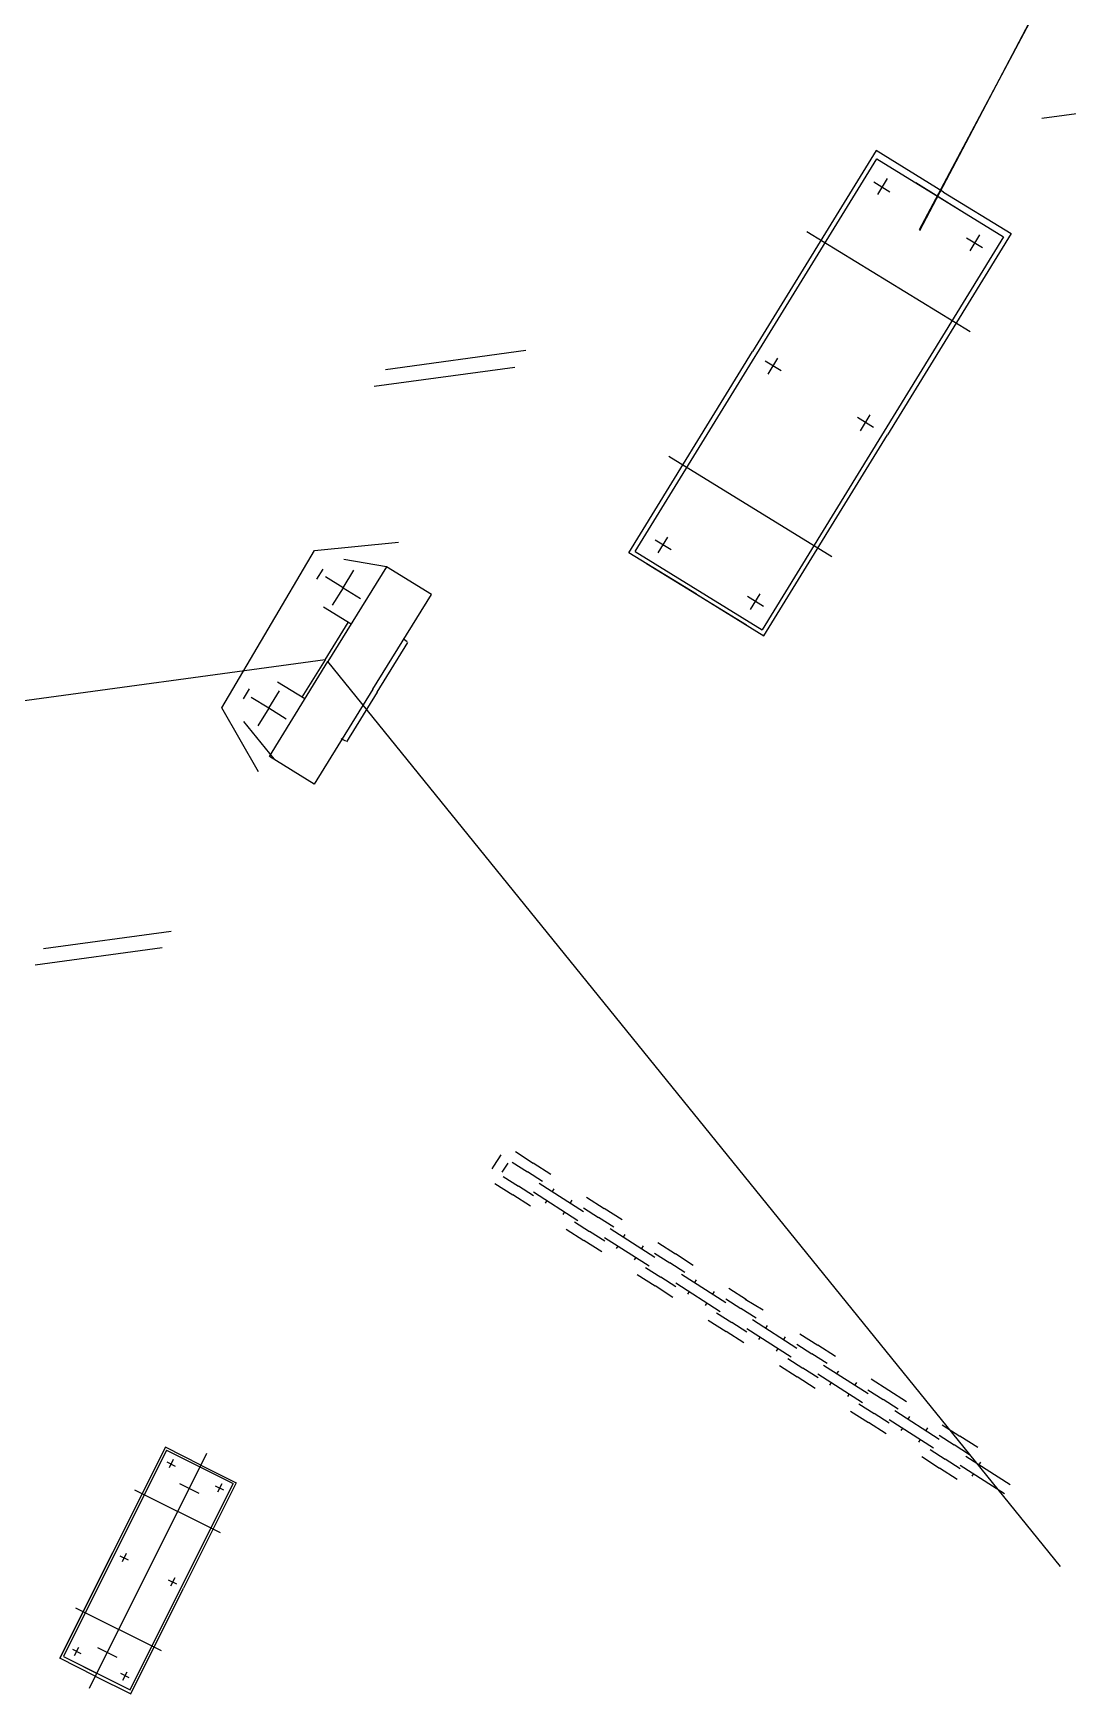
# Model space of a CAD drawing. Header units: metres. Extents: x 267365 to 277461, y 2088854 to 2108025.
# Drawn here: x 272941.45 to 272954.4, y 2094813.88 to 2094834.67 of the extents above; entities that cross this region are included whole.
import ezdxf

# ---------------------------------------------------------------- set-up
doc = ezdxf.new("R2010")
doc.units = ezdxf.units.M
doc.linetypes.add('ACAD_ISO10W100', pattern=[18, 12, -3, 0, -3])
doc.linetypes.add('DASHEDX2', pattern=[38.1, 25.4, -12.7])

msp = doc.modelspace()

# ---------------------------------------------------------------- linework, layer by layer
at = {"color": 30}
for p, q in [((272955.38, 2094837.541), (272952.538, 2094832.206)), ((272955.38, 2094837.541), (272952.538, 2094832.206)), ((272955.38, 2094837.541), (272952.538, 2094832.206)), ((272952.549, 2094832.199), (272955.356, 2094837.542)), ((272952.549, 2094832.199), (272955.356, 2094837.542)), ((272952.549, 2094832.199), (272955.356, 2094837.542)), ((272954.073, 2094833.604), (272958.299, 2094834.178)), ((272954.073, 2094833.604), (272958.299, 2094834.178)), ((272954.073, 2094833.604), (272958.299, 2094834.178)), ((272951.999, 2094833.199), (272950.451, 2094830.681)), ((272951.999, 2094833.199), (272950.451, 2094830.681)), ((272951.999, 2094833.199), (272950.451, 2094830.681)), ((272952.845, 2094832.679), (272951.999, 2094833.199)), ((272952.845, 2094832.679), (272951.999, 2094833.199)), ((272952.845, 2094832.679), (272951.999, 2094833.199)), ((272948.983, 2094828.177), (272952.007, 2094833.097)), ((272948.983, 2094828.177), (272952.007, 2094833.097)), ((272948.983, 2094828.177), (272952.007, 2094833.097)), ((272952.007, 2094833.097), (272953.596, 2094832.12)), ((272952.007, 2094833.097), (272953.596, 2094832.12)), ((272952.007, 2094833.097), (272953.596, 2094832.12)), ((272952.496, 2094832.797), (272953.107, 2094832.421)), ((272952.496, 2094832.797), (272953.107, 2094832.421)), ((272952.496, 2094832.797), (272953.107, 2094832.421)), ((272952.845, 2094832.679), (272953.691, 2094832.159)), ((272952.845, 2094832.679), (272953.691, 2094832.159)), ((272952.845, 2094832.679), (272953.691, 2094832.159)), ((272953.596, 2094832.12), (272950.572, 2094827.2)), ((272953.596, 2094832.12), (272950.572, 2094827.2)), ((272953.596, 2094832.12), (272950.572, 2094827.2)), ((272953.691, 2094832.159), (272952.143, 2094829.641)), ((272953.691, 2094832.159), (272952.143, 2094829.641)), ((272953.691, 2094832.159), (272952.143, 2094829.641)), ((272947.616, 2094830.694), (272945.858, 2094830.455)), ((272947.616, 2094830.694), (272945.858, 2094830.455)), ((272947.616, 2094830.694), (272945.858, 2094830.455)), ((272948.904, 2094828.164), (272950.451, 2094830.681)), ((272948.904, 2094828.164), (272950.451, 2094830.681)), ((272948.904, 2094828.164), (272950.451, 2094830.681)), ((272947.477, 2094830.484), (272945.716, 2094830.245)), ((272947.477, 2094830.484), (272945.716, 2094830.245)), ((272947.477, 2094830.484), (272945.716, 2094830.245)), ((272950.596, 2094827.124), (272952.143, 2094829.641)), ((272950.596, 2094827.124), (272952.143, 2094829.641)), ((272950.596, 2094827.124), (272952.143, 2094829.641)), ((272943.807, 2094826.22), (272944.967, 2094828.19)), ((272943.807, 2094826.22), (272944.967, 2094828.19)), ((272943.807, 2094826.22), (272944.967, 2094828.19)), ((272944.967, 2094828.19), (272946.022, 2094828.295)), ((272944.967, 2094828.19), (272946.022, 2094828.295)), ((272944.967, 2094828.19), (272946.022, 2094828.295)), ((272949.75, 2094827.644), (272948.904, 2094828.164)), ((272949.75, 2094827.644), (272948.904, 2094828.164)), ((272949.75, 2094827.644), (272948.904, 2094828.164)), ((272948.983, 2094828.177), (272950.572, 2094827.2)), ((272948.983, 2094828.177), (272950.572, 2094827.2)), ((272948.983, 2094828.177), (272950.572, 2094827.2)), ((272949.124, 2094828.029), (272950.375, 2094827.26)), ((272949.124, 2094828.029), (272950.375, 2094827.26)), ((272949.124, 2094828.029), (272950.375, 2094827.26)), ((272945.327, 2094827.724), (272945.108, 2094827.86)), ((272945.327, 2094827.724), (272945.108, 2094827.86)), ((272945.327, 2094827.724), (272945.108, 2094827.86)), ((272945.327, 2094827.724), (272945.462, 2094827.944)), ((272945.327, 2094827.724), (272945.462, 2094827.944)), ((272945.327, 2094827.724), (272945.462, 2094827.944)), ((272945.327, 2094827.724), (272945.191, 2094827.505)), ((272945.327, 2094827.724), (272945.191, 2094827.505)), ((272945.327, 2094827.724), (272945.191, 2094827.505)), ((272945.327, 2094827.724), (272945.546, 2094827.589)), ((272945.327, 2094827.724), (272945.546, 2094827.589)), ((272945.327, 2094827.724), (272945.546, 2094827.589)), ((272949.75, 2094827.644), (272950.596, 2094827.124)), ((272949.75, 2094827.644), (272950.596, 2094827.124)), ((272949.75, 2094827.644), (272950.596, 2094827.124)), ((272944.396, 2094826.217), (272944.176, 2094826.352)), ((272944.396, 2094826.217), (272944.176, 2094826.352)), ((272944.396, 2094826.217), (272944.176, 2094826.352)), ((272944.396, 2094826.217), (272944.531, 2094826.436)), ((272944.396, 2094826.217), (272944.531, 2094826.436)), ((272944.396, 2094826.217), (272944.531, 2094826.436)), ((272944.268, 2094825.422), (272943.807, 2094826.22)), ((272944.268, 2094825.422), (272943.807, 2094826.22)), ((272944.268, 2094825.422), (272943.807, 2094826.22)), ((272944.396, 2094826.217), (272944.26, 2094825.998)), ((272944.396, 2094826.217), (272944.26, 2094825.998)), ((272944.396, 2094826.217), (272944.26, 2094825.998)), ((272944.615, 2094826.081), (272944.396, 2094826.217)), ((272944.615, 2094826.081), (272944.396, 2094826.217)), ((272944.615, 2094826.081), (272944.396, 2094826.217)), ((272943.174, 2094823.422), (272941.575, 2094823.204)), ((272943.174, 2094823.422), (272941.575, 2094823.204)), ((272943.174, 2094823.422), (272941.575, 2094823.204)), ((272943.061, 2094823.216), (272941.471, 2094822.999)), ((272943.061, 2094823.216), (272941.471, 2094822.999)), ((272943.061, 2094823.216), (272941.471, 2094822.999)), ((272947.209, 2094820.481), (272947.188, 2094820.448)), ((272947.209, 2094820.481), (272947.188, 2094820.448)), ((272947.209, 2094820.481), (272947.188, 2094820.448)), ((272947.301, 2094820.625), (272947.209, 2094820.481)), ((272947.301, 2094820.625), (272947.209, 2094820.481)), ((272947.301, 2094820.625), (272947.209, 2094820.481)), ((272947.301, 2094820.625), (272947.28, 2094820.592)), ((272947.301, 2094820.625), (272947.28, 2094820.592)), ((272947.301, 2094820.625), (272947.28, 2094820.592)), ((272947.32, 2094820.409), (272947.392, 2094820.521)), ((272947.32, 2094820.409), (272947.392, 2094820.521)), ((272947.32, 2094820.409), (272947.392, 2094820.521)), ((272947.445, 2094820.532), (272947.635, 2094820.411)), ((272947.445, 2094820.532), (272947.635, 2094820.411)), ((272947.445, 2094820.532), (272947.635, 2094820.411)), ((272947.484, 2094820.665), (272947.706, 2094820.522)), ((272947.484, 2094820.665), (272947.706, 2094820.522)), ((272947.484, 2094820.665), (272947.706, 2094820.522)), ((272947.929, 2094820.38), (272947.706, 2094820.522)), ((272947.929, 2094820.38), (272947.706, 2094820.522)), ((272947.929, 2094820.38), (272947.706, 2094820.522)), ((272947.228, 2094820.265), (272947.451, 2094820.123)), ((272947.228, 2094820.265), (272947.451, 2094820.123)), ((272947.228, 2094820.265), (272947.451, 2094820.123)), ((272947.332, 2094820.355), (272947.522, 2094820.234)), ((272947.332, 2094820.355), (272947.522, 2094820.234)), ((272947.332, 2094820.355), (272947.522, 2094820.234)), ((272947.825, 2094820.29), (272947.635, 2094820.411)), ((272947.825, 2094820.29), (272947.635, 2094820.411)), ((272947.825, 2094820.29), (272947.635, 2094820.411)), ((272947.781, 2094820.271), (272948.338, 2094819.915)), ((272947.781, 2094820.271), (272948.338, 2094819.915)), ((272947.781, 2094820.271), (272948.338, 2094819.915)), ((272947.673, 2094819.98), (272947.451, 2094820.123)), ((272947.673, 2094819.98), (272947.451, 2094820.123)), ((272947.673, 2094819.98), (272947.451, 2094820.123)), ((272947.712, 2094820.113), (272947.522, 2094820.234)), ((272947.712, 2094820.113), (272947.522, 2094820.234)), ((272947.712, 2094820.113), (272947.522, 2094820.234)), ((272947.71, 2094820.16), (272948.266, 2094819.804)), ((272947.71, 2094820.16), (272948.266, 2094819.804)), ((272947.71, 2094820.16), (272948.266, 2094819.804)), ((272947.877, 2094820.053), (272947.856, 2094820.02)), ((272947.877, 2094820.053), (272947.856, 2094820.02)), ((272947.877, 2094820.053), (272947.856, 2094820.02)), ((272947.948, 2094820.164), (272947.969, 2094820.197)), ((272947.948, 2094820.164), (272947.969, 2094820.197)), ((272947.948, 2094820.164), (272947.969, 2094820.197)), ((272948.192, 2094820.055), (272948.171, 2094820.022)), ((272948.192, 2094820.055), (272948.171, 2094820.022)), ((272948.192, 2094820.055), (272948.171, 2094820.022)), ((272948.374, 2094820.095), (272948.597, 2094819.953)), ((272948.374, 2094820.095), (272948.597, 2094819.953)), ((272948.374, 2094820.095), (272948.597, 2094819.953)), ((272948.099, 2094819.911), (272948.078, 2094819.878)), ((272948.099, 2094819.911), (272948.078, 2094819.878)), ((272948.099, 2094819.911), (272948.078, 2094819.878)), ((272948.336, 2094819.963), (272948.526, 2094819.841)), ((272948.336, 2094819.963), (272948.526, 2094819.841)), ((272948.336, 2094819.963), (272948.526, 2094819.841)), ((272948.715, 2094819.72), (272948.526, 2094819.841)), ((272948.715, 2094819.72), (272948.526, 2094819.841)), ((272948.715, 2094819.72), (272948.526, 2094819.841)), ((272948.819, 2094819.81), (272948.597, 2094819.953)), ((272948.819, 2094819.81), (272948.597, 2094819.953)), ((272948.819, 2094819.81), (272948.597, 2094819.953)), ((272948.118, 2094819.695), (272948.341, 2094819.553)), ((272948.118, 2094819.695), (272948.341, 2094819.553)), ((272948.118, 2094819.695), (272948.341, 2094819.553)), ((272948.223, 2094819.786), (272948.412, 2094819.664)), ((272948.223, 2094819.786), (272948.412, 2094819.664)), ((272948.223, 2094819.786), (272948.412, 2094819.664)), ((272948.602, 2094819.543), (272948.412, 2094819.664)), ((272948.602, 2094819.543), (272948.412, 2094819.664)), ((272948.602, 2094819.543), (272948.412, 2094819.664)), ((272948.672, 2094819.701), (272949.228, 2094819.345)), ((272948.672, 2094819.701), (272949.228, 2094819.345)), ((272948.672, 2094819.701), (272949.228, 2094819.345)), ((272948.564, 2094819.41), (272948.341, 2094819.553)), ((272948.564, 2094819.41), (272948.341, 2094819.553)), ((272948.564, 2094819.41), (272948.341, 2094819.553)), ((272948.6, 2094819.59), (272949.157, 2094819.234)), ((272948.6, 2094819.59), (272949.157, 2094819.234)), ((272948.6, 2094819.59), (272949.157, 2094819.234)), ((272948.767, 2094819.483), (272948.746, 2094819.45)), ((272948.767, 2094819.483), (272948.746, 2094819.45)), ((272948.767, 2094819.483), (272948.746, 2094819.45)), ((272948.838, 2094819.595), (272948.86, 2094819.627)), ((272948.838, 2094819.595), (272948.86, 2094819.627)), ((272948.838, 2094819.595), (272948.86, 2094819.627)), ((272949.082, 2094819.485), (272949.061, 2094819.452)), ((272949.082, 2094819.485), (272949.061, 2094819.452)), ((272949.082, 2094819.485), (272949.061, 2094819.452)), ((272949.265, 2094819.525), (272949.487, 2094819.383)), ((272949.265, 2094819.525), (272949.487, 2094819.383)), ((272949.265, 2094819.525), (272949.487, 2094819.383)), ((272948.99, 2094819.341), (272948.969, 2094819.308)), ((272948.99, 2094819.341), (272948.969, 2094819.308)), ((272948.99, 2094819.341), (272948.969, 2094819.308)), ((272949.113, 2094819.216), (272949.303, 2094819.094)), ((272949.113, 2094819.216), (272949.303, 2094819.094)), ((272949.113, 2094819.216), (272949.303, 2094819.094)), ((272949.226, 2094819.393), (272949.416, 2094819.271)), ((272949.226, 2094819.393), (272949.416, 2094819.271)), ((272949.226, 2094819.393), (272949.416, 2094819.271)), ((272949.606, 2094819.15), (272949.416, 2094819.271)), ((272949.606, 2094819.15), (272949.416, 2094819.271)), ((272949.606, 2094819.15), (272949.416, 2094819.271)), ((272949.71, 2094819.24), (272949.487, 2094819.383)), ((272949.71, 2094819.24), (272949.487, 2094819.383)), ((272949.71, 2094819.24), (272949.487, 2094819.383)), ((272949.009, 2094819.125), (272949.232, 2094818.983)), ((272949.009, 2094819.125), (272949.232, 2094818.983)), ((272949.009, 2094819.125), (272949.232, 2094818.983)), ((272949.492, 2094818.973), (272949.303, 2094819.094)), ((272949.492, 2094818.973), (272949.303, 2094819.094)), ((272949.492, 2094818.973), (272949.303, 2094819.094)), ((272949.491, 2094819.02), (272950.047, 2094818.664)), ((272949.491, 2094819.02), (272950.047, 2094818.664)), ((272949.491, 2094819.02), (272950.047, 2094818.664)), ((272949.562, 2094819.132), (272950.119, 2094818.775)), ((272949.562, 2094819.132), (272950.119, 2094818.775)), ((272949.562, 2094819.132), (272950.119, 2094818.775)), ((272949.729, 2094819.025), (272949.75, 2094819.058)), ((272949.729, 2094819.025), (272949.75, 2094819.058)), ((272949.729, 2094819.025), (272949.75, 2094819.058)), ((272949.454, 2094818.84), (272949.232, 2094818.983)), ((272949.454, 2094818.84), (272949.232, 2094818.983)), ((272949.454, 2094818.84), (272949.232, 2094818.983)), ((272949.658, 2094818.913), (272949.637, 2094818.881)), ((272949.658, 2094818.913), (272949.637, 2094818.881)), ((272949.658, 2094818.913), (272949.637, 2094818.881)), ((272949.973, 2094818.915), (272949.952, 2094818.882)), ((272949.973, 2094818.915), (272949.952, 2094818.882)), ((272949.973, 2094818.915), (272949.952, 2094818.882)), ((272950.117, 2094818.823), (272950.307, 2094818.701)), ((272950.117, 2094818.823), (272950.307, 2094818.701)), ((272950.117, 2094818.823), (272950.307, 2094818.701)), ((272950.155, 2094818.955), (272950.378, 2094818.813)), ((272950.155, 2094818.955), (272950.378, 2094818.813)), ((272950.155, 2094818.955), (272950.378, 2094818.813)), ((272950.587, 2094818.679), (272950.36, 2094818.814)), ((272950.587, 2094818.679), (272950.36, 2094818.814)), ((272950.587, 2094818.679), (272950.36, 2094818.814)), ((272949.88, 2094818.771), (272949.859, 2094818.738)), ((272949.88, 2094818.771), (272949.859, 2094818.738)), ((272949.88, 2094818.771), (272949.859, 2094818.738)), ((272950.003, 2094818.646), (272950.193, 2094818.524)), ((272950.003, 2094818.646), (272950.193, 2094818.524)), ((272950.003, 2094818.646), (272950.193, 2094818.524)), ((272950.496, 2094818.58), (272950.307, 2094818.701)), ((272950.496, 2094818.58), (272950.307, 2094818.701)), ((272950.496, 2094818.58), (272950.307, 2094818.701)), ((272949.899, 2094818.556), (272950.122, 2094818.413)), ((272949.899, 2094818.556), (272950.122, 2094818.413)), ((272949.899, 2094818.556), (272950.122, 2094818.413)), ((272950.345, 2094818.271), (272950.122, 2094818.413)), ((272950.345, 2094818.271), (272950.122, 2094818.413)), ((272950.345, 2094818.271), (272950.122, 2094818.413)), ((272950.383, 2094818.403), (272950.193, 2094818.524)), ((272950.383, 2094818.403), (272950.193, 2094818.524)), ((272950.383, 2094818.403), (272950.193, 2094818.524)), ((272950.381, 2094818.45), (272950.938, 2094818.094)), ((272950.381, 2094818.45), (272950.938, 2094818.094)), ((272950.381, 2094818.45), (272950.938, 2094818.094)), ((272950.452, 2094818.562), (272951.009, 2094818.206)), ((272950.452, 2094818.562), (272951.009, 2094818.206)), ((272950.452, 2094818.562), (272951.009, 2094818.206)), ((272950.619, 2094818.455), (272950.64, 2094818.488)), ((272950.619, 2094818.455), (272950.64, 2094818.488)), ((272950.619, 2094818.455), (272950.64, 2094818.488)), ((272951.046, 2094818.385), (272951.268, 2094818.243)), ((272951.046, 2094818.385), (272951.268, 2094818.243)), ((272951.046, 2094818.385), (272951.268, 2094818.243)), ((272950.548, 2094818.344), (272950.527, 2094818.311)), ((272950.548, 2094818.344), (272950.527, 2094818.311)), ((272950.548, 2094818.344), (272950.527, 2094818.311)), ((272950.771, 2094818.201), (272950.75, 2094818.168)), ((272950.771, 2094818.201), (272950.75, 2094818.168)), ((272950.771, 2094818.201), (272950.75, 2094818.168)), ((272950.863, 2094818.345), (272950.842, 2094818.312)), ((272950.863, 2094818.345), (272950.842, 2094818.312)), ((272950.863, 2094818.345), (272950.842, 2094818.312)), ((272951.007, 2094818.253), (272951.197, 2094818.132)), ((272951.007, 2094818.253), (272951.197, 2094818.132)), ((272951.007, 2094818.253), (272951.197, 2094818.132)), ((272951.491, 2094818.1), (272951.268, 2094818.243)), ((272951.491, 2094818.1), (272951.268, 2094818.243)), ((272951.491, 2094818.1), (272951.268, 2094818.243)), ((272950.79, 2094817.986), (272951.012, 2094817.843)), ((272950.79, 2094817.986), (272951.012, 2094817.843)), ((272950.79, 2094817.986), (272951.012, 2094817.843)), ((272950.894, 2094818.076), (272951.084, 2094817.954)), ((272950.894, 2094818.076), (272951.084, 2094817.954)), ((272950.894, 2094818.076), (272951.084, 2094817.954)), ((272951.387, 2094818.01), (272951.197, 2094818.132)), ((272951.387, 2094818.01), (272951.197, 2094818.132)), ((272951.387, 2094818.01), (272951.197, 2094818.132)), ((272951.343, 2094817.992), (272951.899, 2094817.636)), ((272951.343, 2094817.992), (272951.899, 2094817.636)), ((272951.343, 2094817.992), (272951.899, 2094817.636)), ((272951.235, 2094817.701), (272951.012, 2094817.843)), ((272951.235, 2094817.701), (272951.012, 2094817.843)), ((272951.235, 2094817.701), (272951.012, 2094817.843)), ((272951.273, 2094817.833), (272951.084, 2094817.954)), ((272951.273, 2094817.833), (272951.084, 2094817.954)), ((272951.273, 2094817.833), (272951.084, 2094817.954)), ((272951.272, 2094817.881), (272951.828, 2094817.524)), ((272951.272, 2094817.881), (272951.828, 2094817.524)), ((272951.272, 2094817.881), (272951.828, 2094817.524)), ((272951.439, 2094817.774), (272951.418, 2094817.741)), ((272951.439, 2094817.774), (272951.418, 2094817.741)), ((272951.439, 2094817.774), (272951.418, 2094817.741)), ((272951.51, 2094817.885), (272951.531, 2094817.918)), ((272951.51, 2094817.885), (272951.531, 2094817.918)), ((272951.51, 2094817.885), (272951.531, 2094817.918)), ((272951.753, 2094817.775), (272951.732, 2094817.743)), ((272951.753, 2094817.775), (272951.732, 2094817.743)), ((272951.753, 2094817.775), (272951.732, 2094817.743)), ((272952.159, 2094817.673), (272951.936, 2094817.815)), ((272952.159, 2094817.673), (272951.936, 2094817.815)), ((272952.159, 2094817.673), (272951.936, 2094817.815)), ((272951.661, 2094817.631), (272951.64, 2094817.598)), ((272951.661, 2094817.631), (272951.64, 2094817.598)), ((272951.661, 2094817.631), (272951.64, 2094817.598)), ((272951.898, 2094817.683), (272952.087, 2094817.562)), ((272951.898, 2094817.683), (272952.087, 2094817.562)), ((272951.898, 2094817.683), (272952.087, 2094817.562)), ((272952.277, 2094817.44), (272952.087, 2094817.562)), ((272952.277, 2094817.44), (272952.087, 2094817.562)), ((272952.277, 2094817.44), (272952.087, 2094817.562)), ((272952.381, 2094817.531), (272952.159, 2094817.673)), ((272952.381, 2094817.531), (272952.159, 2094817.673)), ((272952.381, 2094817.531), (272952.159, 2094817.673)), ((272951.68, 2094817.416), (272951.903, 2094817.273)), ((272951.68, 2094817.416), (272951.903, 2094817.273)), ((272951.68, 2094817.416), (272951.903, 2094817.273)), ((272951.784, 2094817.506), (272951.974, 2094817.385)), ((272951.784, 2094817.506), (272951.974, 2094817.385)), ((272951.784, 2094817.506), (272951.974, 2094817.385)), ((272952.164, 2094817.263), (272951.974, 2094817.385)), ((272952.164, 2094817.263), (272951.974, 2094817.385)), ((272952.164, 2094817.263), (272951.974, 2094817.385)), ((272952.233, 2094817.422), (272952.79, 2094817.066)), ((272952.233, 2094817.422), (272952.79, 2094817.066)), ((272952.233, 2094817.422), (272952.79, 2094817.066)), ((272952.4, 2094817.315), (272952.421, 2094817.348)), ((272952.4, 2094817.315), (272952.421, 2094817.348)), ((272952.4, 2094817.315), (272952.421, 2094817.348)), ((272952.125, 2094817.131), (272951.903, 2094817.273)), ((272952.125, 2094817.131), (272951.903, 2094817.273)), ((272952.125, 2094817.131), (272951.903, 2094817.273)), ((272952.162, 2094817.311), (272952.719, 2094816.954)), ((272952.162, 2094817.311), (272952.719, 2094816.954)), ((272952.162, 2094817.311), (272952.719, 2094816.954)), ((272952.329, 2094817.204), (272952.308, 2094817.171)), ((272952.329, 2094817.204), (272952.308, 2094817.171)), ((272952.329, 2094817.204), (272952.308, 2094817.171)), ((272952.644, 2094817.206), (272952.623, 2094817.173)), ((272952.644, 2094817.206), (272952.623, 2094817.173)), ((272952.644, 2094817.206), (272952.623, 2094817.173)), ((272952.826, 2094817.246), (272953.049, 2094817.103)), ((272952.826, 2094817.246), (272953.049, 2094817.103)), ((272952.826, 2094817.246), (272953.049, 2094817.103)), ((272943.117, 2094816.927), (272941.826, 2094814.344)), ((272943.117, 2094816.927), (272941.826, 2094814.344)), ((272943.117, 2094816.927), (272941.826, 2094814.344)), ((272943.102, 2094816.964), (272942.441, 2094815.642)), ((272943.102, 2094816.964), (272942.441, 2094815.642)), ((272943.102, 2094816.964), (272942.441, 2094815.642)), ((272943.546, 2094816.741), (272943.102, 2094816.964)), ((272943.546, 2094816.741), (272943.102, 2094816.964)), ((272943.546, 2094816.741), (272943.102, 2094816.964)), ((272943.117, 2094816.927), (272943.951, 2094816.509)), ((272943.117, 2094816.927), (272943.951, 2094816.509)), ((272943.117, 2094816.927), (272943.951, 2094816.509)), ((272952.552, 2094817.061), (272952.531, 2094817.028)), ((272952.552, 2094817.061), (272952.531, 2094817.028)), ((272952.552, 2094817.061), (272952.531, 2094817.028)), ((272952.675, 2094816.936), (272952.865, 2094816.815)), ((272952.675, 2094816.936), (272952.865, 2094816.815)), ((272952.675, 2094816.936), (272952.865, 2094816.815)), ((272952.788, 2094817.113), (272952.978, 2094816.992)), ((272952.788, 2094817.113), (272952.978, 2094816.992)), ((272952.788, 2094817.113), (272952.978, 2094816.992)), ((272953.168, 2094816.87), (272952.978, 2094816.992)), ((272953.168, 2094816.87), (272952.978, 2094816.992)), ((272953.168, 2094816.87), (272952.978, 2094816.992)), ((272953.272, 2094816.961), (272953.049, 2094817.103)), ((272953.272, 2094816.961), (272953.049, 2094817.103)), ((272953.272, 2094816.961), (272953.049, 2094817.103)), ((272943.546, 2094816.741), (272943.99, 2094816.519)), ((272943.546, 2094816.741), (272943.99, 2094816.519)), ((272943.546, 2094816.741), (272943.99, 2094816.519)), ((272952.571, 2094816.846), (272952.793, 2094816.703)), ((272952.571, 2094816.846), (272952.793, 2094816.703)), ((272952.571, 2094816.846), (272952.793, 2094816.703)), ((272953.054, 2094816.693), (272952.865, 2094816.815)), ((272953.054, 2094816.693), (272952.865, 2094816.815)), ((272953.054, 2094816.693), (272952.865, 2094816.815)), ((272953.053, 2094816.741), (272953.609, 2094816.385)), ((272953.053, 2094816.741), (272953.609, 2094816.385)), ((272953.053, 2094816.741), (272953.609, 2094816.385)), ((272953.124, 2094816.852), (272953.68, 2094816.496)), ((272953.124, 2094816.852), (272953.68, 2094816.496)), ((272953.124, 2094816.852), (272953.68, 2094816.496)), ((272953.291, 2094816.745), (272953.312, 2094816.778)), ((272953.291, 2094816.745), (272953.312, 2094816.778)), ((272953.291, 2094816.745), (272953.312, 2094816.778)), ((272943.99, 2094816.519), (272943.329, 2094815.198)), ((272943.99, 2094816.519), (272943.329, 2094815.198)), ((272943.99, 2094816.519), (272943.329, 2094815.198)), ((272953.016, 2094816.561), (272952.793, 2094816.703)), ((272953.016, 2094816.561), (272952.793, 2094816.703)), ((272953.016, 2094816.561), (272952.793, 2094816.703)), ((272953.219, 2094816.634), (272953.198, 2094816.601)), ((272953.219, 2094816.634), (272953.198, 2094816.601)), ((272953.219, 2094816.634), (272953.198, 2094816.601)), ((272942.66, 2094813.927), (272943.951, 2094816.509)), ((272942.66, 2094813.927), (272943.951, 2094816.509)), ((272942.66, 2094813.927), (272943.951, 2094816.509)), ((272943.28, 2094816.508), (272943.52, 2094816.388)), ((272943.28, 2094816.508), (272943.52, 2094816.388)), ((272943.28, 2094816.508), (272943.52, 2094816.388)), ((272941.78, 2094814.321), (272942.441, 2094815.642)), ((272941.78, 2094814.321), (272942.441, 2094815.642)), ((272941.78, 2094814.321), (272942.441, 2094815.642)), ((272942.668, 2094813.877), (272943.329, 2094815.198)), ((272942.668, 2094813.877), (272943.329, 2094815.198)), ((272942.668, 2094813.877), (272943.329, 2094815.198)), ((272942.254, 2094814.455), (272942.494, 2094814.335)), ((272942.254, 2094814.455), (272942.494, 2094814.335)), ((272942.254, 2094814.455), (272942.494, 2094814.335)), ((272942.224, 2094814.099), (272941.78, 2094814.321)), ((272942.224, 2094814.099), (272941.78, 2094814.321)), ((272942.224, 2094814.099), (272941.78, 2094814.321)), ((272941.826, 2094814.344), (272942.66, 2094813.927)), ((272941.826, 2094814.344), (272942.66, 2094813.927)), ((272941.826, 2094814.344), (272942.66, 2094813.927)), ((272942.082, 2094814.216), (272942.403, 2094814.055)), ((272942.082, 2094814.216), (272942.403, 2094814.055)), ((272942.082, 2094814.216), (272942.403, 2094814.055)), ((272942.224, 2094814.099), (272942.668, 2094813.877)), ((272942.224, 2094814.099), (272942.668, 2094813.877)), ((272942.224, 2094814.099), (272942.668, 2094813.877))]:
    msp.add_line(p, q, dxfattribs=at)
at = {"color": 30, "linetype": 'DASHEDX2'}
for p, q in [((272951.973, 2094832.806), (272952.173, 2094832.684)), ((272951.973, 2094832.806), (272952.173, 2094832.684)), ((272951.973, 2094832.806), (272952.173, 2094832.684)), ((272952.136, 2094832.848), (272952.015, 2094832.649)), ((272952.136, 2094832.848), (272952.015, 2094832.649)), ((272952.136, 2094832.848), (272952.015, 2094832.649)), ((272953.295, 2094832.144), (272953.174, 2094831.944)), ((272953.295, 2094832.144), (272953.174, 2094831.944)), ((272953.295, 2094832.144), (272953.174, 2094831.944)), ((272953.332, 2094831.98), (272953.132, 2094832.102)), ((272953.332, 2094831.98), (272953.132, 2094832.102)), ((272953.332, 2094831.98), (272953.132, 2094832.102)), ((272950.612, 2094830.565), (272950.811, 2094830.443)), ((272950.612, 2094830.565), (272950.811, 2094830.443)), ((272950.612, 2094830.565), (272950.811, 2094830.443)), ((272950.649, 2094830.401), (272950.771, 2094830.6)), ((272950.649, 2094830.401), (272950.771, 2094830.6)), ((272950.649, 2094830.401), (272950.771, 2094830.6)), ((272951.967, 2094829.732), (272951.767, 2094829.855)), ((272951.967, 2094829.732), (272951.767, 2094829.855)), ((272951.967, 2094829.732), (272951.767, 2094829.855)), ((272951.804, 2094829.691), (272951.926, 2094829.89)), ((272951.804, 2094829.691), (272951.926, 2094829.89)), ((272951.804, 2094829.691), (272951.926, 2094829.89)), ((272949.235, 2094828.325), (272949.434, 2094828.202)), ((272949.235, 2094828.325), (272949.434, 2094828.202)), ((272949.235, 2094828.325), (272949.434, 2094828.202)), ((272949.272, 2094828.161), (272949.394, 2094828.36)), ((272949.272, 2094828.161), (272949.394, 2094828.36)), ((272949.272, 2094828.161), (272949.394, 2094828.36)), ((272950.59, 2094827.492), (272950.39, 2094827.615)), ((272950.59, 2094827.492), (272950.39, 2094827.615)), ((272950.59, 2094827.492), (272950.39, 2094827.615)), ((272950.427, 2094827.451), (272950.549, 2094827.65)), ((272950.427, 2094827.451), (272950.549, 2094827.65)), ((272950.427, 2094827.451), (272950.549, 2094827.65)), ((272943.618, 2094816.886), (272942.146, 2094813.942)), ((272943.618, 2094816.886), (272942.146, 2094813.942)), ((272943.618, 2094816.886), (272942.146, 2094813.942)), ((272943.121, 2094816.781), (272943.226, 2094816.728)), ((272943.121, 2094816.781), (272943.226, 2094816.728)), ((272943.121, 2094816.781), (272943.226, 2094816.728)), ((272943.2, 2094816.808), (272943.148, 2094816.704)), ((272943.2, 2094816.808), (272943.148, 2094816.704)), ((272943.2, 2094816.808), (272943.148, 2094816.704)), ((272943.791, 2094815.89), (272942.719, 2094816.426)), ((272943.791, 2094815.89), (272942.719, 2094816.426)), ((272943.791, 2094815.89), (272942.719, 2094816.426)), ((272943.832, 2094816.425), (272943.728, 2094816.477)), ((272943.832, 2094816.425), (272943.728, 2094816.477)), ((272943.832, 2094816.425), (272943.728, 2094816.477)), ((272943.807, 2094816.505), (272943.755, 2094816.4)), ((272943.807, 2094816.505), (272943.755, 2094816.4)), ((272943.807, 2094816.505), (272943.755, 2094816.4)), ((272942.533, 2094815.605), (272942.638, 2094815.552)), ((272942.533, 2094815.605), (272942.638, 2094815.552)), ((272942.533, 2094815.605), (272942.638, 2094815.552)), ((272942.612, 2094815.632), (272942.56, 2094815.528)), ((272942.612, 2094815.632), (272942.56, 2094815.528)), ((272942.612, 2094815.632), (272942.56, 2094815.528)), ((272943.244, 2094815.249), (272943.139, 2094815.301)), ((272943.244, 2094815.249), (272943.139, 2094815.301)), ((272943.244, 2094815.249), (272943.139, 2094815.301)), ((272943.219, 2094815.329), (272943.166, 2094815.225)), ((272943.219, 2094815.329), (272943.166, 2094815.225)), ((272943.219, 2094815.329), (272943.166, 2094815.225)), ((272943.052, 2094814.413), (272941.98, 2094814.949)), ((272943.052, 2094814.413), (272941.98, 2094814.949)), ((272943.052, 2094814.413), (272941.98, 2094814.949)), ((272941.94, 2094814.435), (272942.045, 2094814.382)), ((272941.94, 2094814.435), (272942.045, 2094814.382)), ((272941.94, 2094814.435), (272942.045, 2094814.382)), ((272941.965, 2094814.355), (272942.018, 2094814.459)), ((272941.965, 2094814.355), (272942.018, 2094814.459)), ((272941.965, 2094814.355), (272942.018, 2094814.459)), ((272942.65, 2094814.076), (272942.545, 2094814.129)), ((272942.65, 2094814.076), (272942.545, 2094814.129)), ((272942.65, 2094814.076), (272942.545, 2094814.129)), ((272942.57, 2094814.049), (272942.623, 2094814.153)), ((272942.57, 2094814.049), (272942.623, 2094814.153)), ((272942.57, 2094814.049), (272942.623, 2094814.153))]:
    msp.add_line(p, q, dxfattribs=at)
at = {"color": 30, "ltscale": 10}
for p, q in [((272953.176, 2094830.928), (272951.134, 2094832.183)), ((272953.176, 2094830.928), (272951.134, 2094832.183)), ((272953.176, 2094830.928), (272951.134, 2094832.183)), ((272951.446, 2094828.114), (272949.404, 2094829.369)), ((272951.446, 2094828.114), (272949.404, 2094829.369)), ((272951.446, 2094828.114), (272949.404, 2094829.369))]:
    msp.add_line(p, q, dxfattribs=at)
at = {"color": 30, "linetype": 'Continuous'}
for p, q in [((272944.999, 2094827.834), (272945.076, 2094827.959)), ((272944.999, 2094827.834), (272945.076, 2094827.959)), ((272944.999, 2094827.834), (272945.076, 2094827.959)), ((272945.87, 2094827.987), (272945.137, 2094826.8)), ((272945.87, 2094827.987), (272945.137, 2094826.8)), ((272945.87, 2094827.987), (272945.137, 2094826.8)), ((272945.87, 2094827.987), (272945.337, 2094828.077)), ((272945.87, 2094827.987), (272945.337, 2094828.077)), ((272945.87, 2094827.987), (272945.337, 2094828.077)), ((272946.432, 2094827.64), (272945.87, 2094827.987)), ((272946.432, 2094827.64), (272945.87, 2094827.987)), ((272946.432, 2094827.64), (272945.87, 2094827.987)), ((272945.699, 2094826.453), (272946.432, 2094827.64)), ((272945.699, 2094826.453), (272946.432, 2094827.64)), ((272945.699, 2094826.453), (272946.432, 2094827.64)), ((272945.426, 2094827.269), (272945.083, 2094827.481)), ((272945.426, 2094827.269), (272945.083, 2094827.481)), ((272945.426, 2094827.269), (272945.083, 2094827.481)), ((272945.101, 2094826.823), (272945.39, 2094827.291)), ((272945.101, 2094826.823), (272945.39, 2094827.291)), ((272945.101, 2094826.823), (272945.39, 2094827.291)), ((272945.754, 2094826.419), (272946.138, 2094827.041)), ((272945.754, 2094826.419), (272946.138, 2094827.041)), ((272945.754, 2094826.419), (272946.138, 2094827.041)), ((272946.13, 2094827.047), (272946.077, 2094827.084)), ((272946.13, 2094827.047), (272946.077, 2094827.084)), ((272946.13, 2094827.047), (272946.077, 2094827.084)), ((272944.404, 2094825.613), (272945.137, 2094826.8)), ((272944.404, 2094825.613), (272945.137, 2094826.8)), ((272944.404, 2094825.613), (272945.137, 2094826.8)), ((272945.101, 2094826.823), (272944.811, 2094826.354)), ((272945.101, 2094826.823), (272944.811, 2094826.354)), ((272945.101, 2094826.823), (272944.811, 2094826.354)), ((272944.848, 2094826.332), (272944.504, 2094826.544)), ((272944.848, 2094826.332), (272944.504, 2094826.544)), ((272944.848, 2094826.332), (272944.504, 2094826.544)), ((272944.151, 2094826.46), (272944.074, 2094826.336)), ((272944.151, 2094826.46), (272944.074, 2094826.336)), ((272944.151, 2094826.46), (272944.074, 2094826.336)), ((272945.699, 2094826.453), (272944.966, 2094825.266)), ((272945.699, 2094826.453), (272944.966, 2094825.266)), ((272945.699, 2094826.453), (272944.966, 2094825.266)), ((272945.754, 2094826.419), (272945.37, 2094825.797)), ((272945.754, 2094826.419), (272945.37, 2094825.797)), ((272945.754, 2094826.419), (272945.37, 2094825.797)), ((272944.464, 2094825.581), (272944.085, 2094826.05)), ((272944.464, 2094825.581), (272944.085, 2094826.05)), ((272944.464, 2094825.581), (272944.085, 2094826.05)), ((272945.361, 2094825.802), (272945.304, 2094825.833)), ((272945.361, 2094825.802), (272945.304, 2094825.833)), ((272945.361, 2094825.802), (272945.304, 2094825.833)), ((272944.966, 2094825.266), (272944.404, 2094825.613)), ((272944.966, 2094825.266), (272944.404, 2094825.613)), ((272944.966, 2094825.266), (272944.404, 2094825.613))]:
    msp.add_line(p, q, dxfattribs=at)
at = {"color": 30, "linetype": 'ACAD_ISO10W100', "ltscale": 50}
for p, q in [((272945.101, 2094826.823), (272933.033, 2094825.182)), ((272945.101, 2094826.823), (272933.033, 2094825.182)), ((272945.101, 2094826.823), (272933.033, 2094825.182)), ((272954.308, 2094815.471), (272945.137, 2094826.8)), ((272954.308, 2094815.471), (272945.137, 2094826.8)), ((272954.308, 2094815.471), (272945.137, 2094826.8))]:
    msp.add_line(p, q, dxfattribs=at)
at = {"color": 30, "linetype": 'ByBlock'}
msp.add_line((272943.102, 2094816.964), (272941.78, 2094814.321), dxfattribs=at)
msp.add_line((272943.102, 2094816.964), (272941.78, 2094814.321), dxfattribs=at)
msp.add_line((272943.102, 2094816.964), (272941.78, 2094814.321), dxfattribs=at)

doc.saveas('drawing.dxf')
